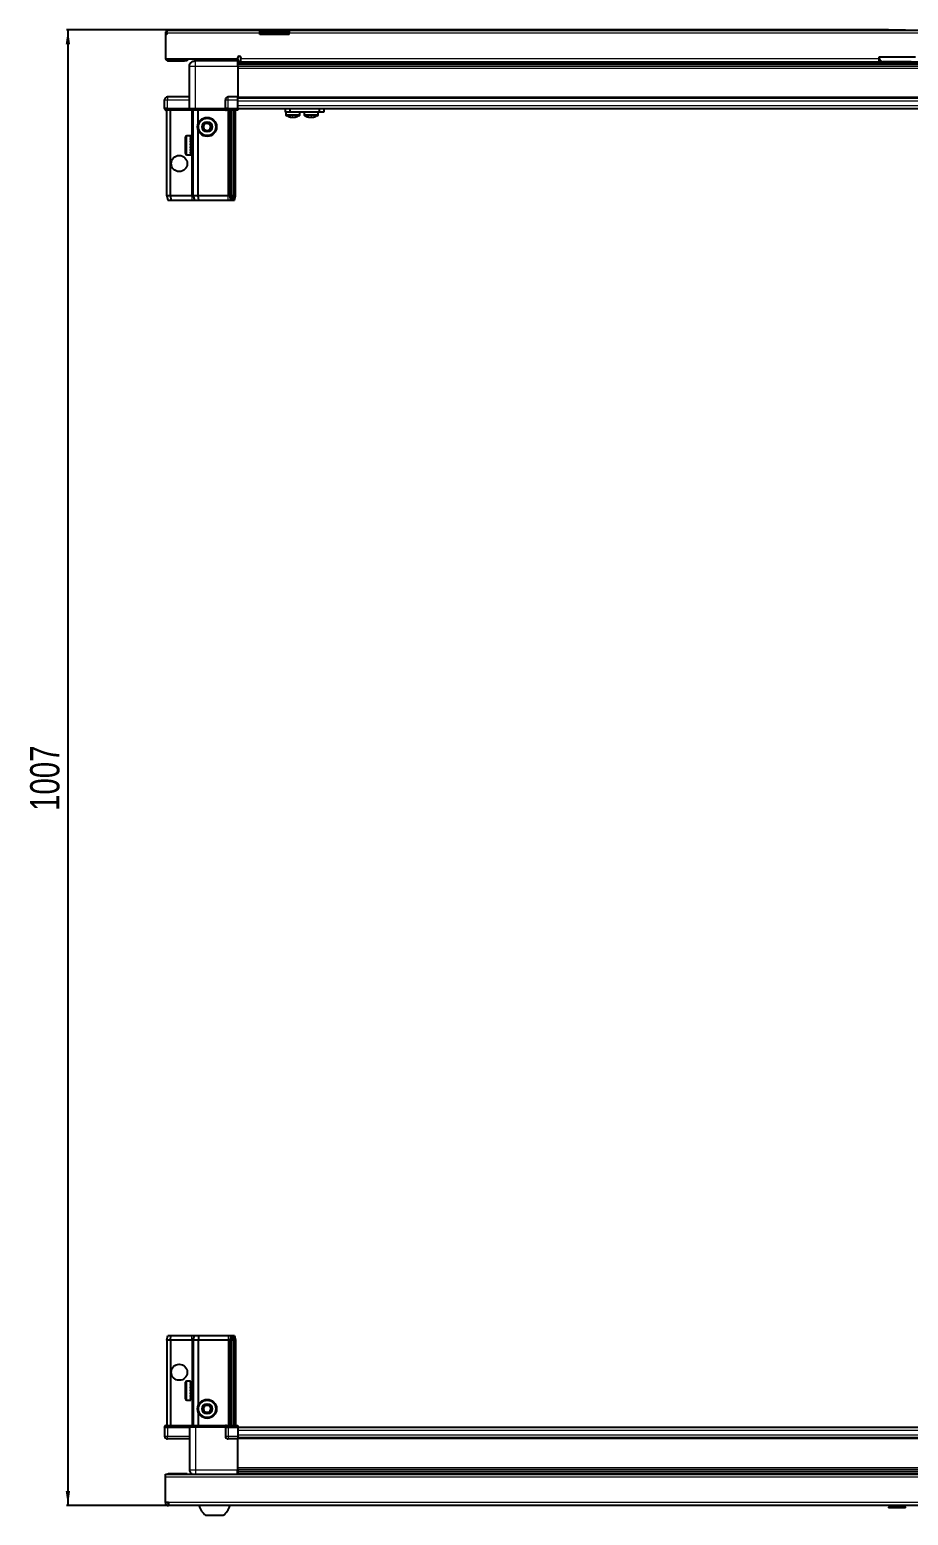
# Model space of a CAD drawing. Header units: millimetres. Extents: x 355 to 3897, y -219 to 1534.
# Drawn here: x 419 to 1019, y -219 to 795 of the extents above; entities that cross this region are included whole.
import ezdxf

# ---------------------------------------------------------------- set-up
doc = ezdxf.new("R2010")
doc.units = ezdxf.units.MM
doc.layers.add('FORMAT', color=7, linetype='Continuous')
doc.styles.add('SLDTEXTSTYLE0', font='TXT', dxfattribs={"width": 0.75})
doc.dimstyles.new('SLDDIMSTYLE0', dxfattribs={"dimtxt": 20, "dimasz": 10, "dimexe": 0, "dimexo": 0.0625, "dimgap": 5, "dimtad": 2, "dimdec": 1, "dimrnd": 1e-09, "dimzin": 12, "dimdsep": 46, "dimtxsty": 'SLDTEXTSTYLE0', "dimsah": 1, "dimcen": 0.09, "dimadec": 0, "dimazin": 3, "dimtfac": 1, "dimtofl": 0, "dimtmove": 0, "dimatfit": 3, "dimfxl": 0, "dimfrac": 2, "dimtolj": 1, "dimtzin": 12, "dimarcsym": 0})

# ---------------------------------------------------------------- blocks, each defined once
blk = doc.blocks.new('_D_8')
at = {"layer": 'FORMAT'}
for p, q in [((1005.6, 794.5), (444.4, 794.5)), ((445.4, 794.5), (445.4, -212.5)), ((514, -212.5), (444.4, -212.5))]:
    blk.add_line(p, q, dxfattribs=at)
for points in [[(445.4, 794.5), (443.9, 784.5), (446.9, 784.5)], [(445.4, -212.5), (446.9, -202.5), (443.9, -202.5)]]:
    blk.add_solid(points, dxfattribs=at)
at = {"layer": 'FORMAT', "insert": (419.6, 261.5), "char_height": 20, "attachment_point": 1, "rotation": 90, "style": 'SLDTEXTSTYLE0'}
blk.add_mtext('1007', dxfattribs=at)

msp = doc.modelspace()

# ---------------------------------------------------------------- linework, layer by layer
at = {"color": 7, "linetype": 'Continuous', "lineweight": 25}
for p, q in [((512.9, 792.11), (511.9, 792.11)), ((511.9, 792.11), (511.9, 791.21)), ((511.9, 791.21), (511.9, 774.71)), ((512.9, 791.21), (511.9, 791.21)), ((512.9, 792.11), (512.9, 791.21)), ((513.5, 794.21), (576.4, 794.21)), ((576.4, 792.11), (576.4, 794.21)), ((576.4, 794.21), (586.4, 794.21)), ((586.4, 792.71), (576.4, 792.71)), ((576.4, 791.21), (576.4, 792.11)), ((596.4, 791.21), (576.4, 791.21)), ((586.4, 794.21), (596.4, 794.21)), ((596.4, 792.71), (586.4, 792.71)), ((596.4, 794.21), (1426.4, 794.21)), ((596.4, 794.21), (596.4, 792.11)), ((596.4, 791.21), (596.4, 792.11)), ((1005.61, 794.51), (1005.61, 794.21)), ((1005.61, 794.51), (1017.18, 794.51)), ((1017.18, 794.21), (1017.18, 794.51)), ((511.9, 774.71), (561.4, 774.71)), ((514, 773.21), (524.9, 773.21)), ((526.9, 773.21), (524.9, 773.21)), ((526.9, 774.71), (526.9, 773.21)), ((532.15, 774.71), (532.15, 773.21)), ((561.4, 773.21), (532.4, 773.21)), ((558.65, 773.21), (558.65, 774.71)), ((561.4, 774.71), (561.4, 775.56)), ((561.4, 774.71), (561.4, 773.21)), ((561.4, 772.56), (585.27, 772.56)), ((1461.4, 770.77), (561.4, 770.77)), ((1461.4, 770.74), (561.4, 770.74)), ((563.4, 775.56), (563.4, 774.81)), ((563.4, 772.71), (563.4, 774.81)), ((563.4, 772.71), (998.9, 772.71)), ((579.9, 772.71), (579.9, 772.56)), ((580.06, 772.71), (580.06, 772.56)), ((580.26, 772.71), (580.26, 772.56)), ((580.82, 772.71), (580.82, 772.56)), ((581.23, 772.71), (581.23, 772.56)), ((582.12, 772.71), (582.12, 772.56)), ((582.7, 772.71), (582.7, 772.56)), ((583.84, 772.71), (583.84, 772.56)), ((584.54, 772.71), (584.54, 772.56)), ((585.27, 772.56), (585.81, 772.56)), ((585.81, 772.71), (585.81, 772.56)), ((585.81, 772.56), (585.82, 772.56)), ((585.82, 772.56), (586.55, 772.56)), ((586, 772.71), (586, 772.56)), ((586.5, 772.71), (586.5, 772.56)), ((586.55, 772.71), (586.55, 772.56)), ((586.55, 772.56), (587.52, 772.56)), ((586.55, 772.56), (586.55, 772.56)), ((587.52, 772.56), (1435.27, 772.56)), ((587.84, 772.71), (587.84, 772.56)), ((587.86, 772.71), (587.86, 772.56)), ((588.55, 772.71), (588.55, 772.56)), ((589.73, 772.71), (589.73, 772.56)), ((590.34, 772.71), (590.34, 772.56)), ((591.29, 772.71), (591.29, 772.56)), ((591.74, 772.71), (591.74, 772.56)), ((592.37, 772.71), (592.37, 772.56)), ((592.62, 772.71), (592.62, 772.56)), ((592.87, 772.71), (592.87, 772.56)), ((592.89, 772.71), (592.89, 772.56)), ((1023.9, 775.71), (998.9, 775.71)), ((998.9, 775.71), (998.9, 774.81)), ((998.9, 774.81), (998.9, 772.71)), ((1020.9, 772.71), (1001.9, 772.71)), ((528.4, 740.71), (528.4, 769.71)), ((561.4, 769.71), (561.4, 748.71)), ((511.4, 740.71), (511.4, 746.71)), ((511.4, 740.71), (511.4, 740.38)), ((511.4, 740.71), (511.4, 740.71)), ((511.4, 740.71), (511.4, 740.38)), ((513.4, 740.71), (511.4, 740.71)), ((511.4, 740.38), (511.9, 739.51)), ((511.4, 740.38), (511.9, 739.51)), ((528.4, 748.71), (513.4, 748.71)), ((513.4, 740.71), (528.2, 740.71)), ((528.2, 740.71), (528.4, 740.71)), ((528.4, 740.71), (528.4, 739.51)), ((528.4, 740.71), (532.4, 740.71)), ((532.4, 740.71), (552.7, 740.71)), ((552.7, 740.71), (552.9, 740.71)), ((552.9, 740.71), (552.9, 746.71)), ((552.9, 740.71), (552.9, 739.51)), ((554.9, 740.71), (552.9, 740.71)), ((552.9, 740.71), (554.9, 740.71)), ((561.4, 748.71), (554.9, 748.71)), ((554.9, 740.71), (561.4, 740.71)), ((554.9, 740.38), (561.4, 740.38)), ((561.4, 746.71), (561.4, 748.71)), ((561.4, 748.06), (1461.4, 748.06)), ((561.4, 740.71), (561.4, 746.71)), ((561.4, 740.86), (1461.4, 740.86)), ((561.4, 740.71), (561.4, 740.38)), ((561.4, 740.38), (561.4, 739.51)), ((593.85, 738.36), (593.85, 740.86)), ((596.85, 740.86), (596.85, 738.36)), ((617.05, 738.36), (617.05, 740.86)), ((620.05, 740.86), (620.05, 738.36)), ((511.9, 739.51), (513.4, 739.51)), ((512.9, 681.21), (512.9, 739.51)), ((528.2, 739.51), (513.4, 739.51)), ((515.4, 681.21), (515.4, 739.51)), ((528.4, 739.51), (528.2, 739.51)), ((532.4, 739.51), (528.4, 739.51)), ((530.9, 681.21), (530.9, 739.51)), ((552.7, 739.51), (532.4, 739.51)), ((534.4, 730.71), (534.4, 739.51)), ((552.9, 739.51), (552.7, 739.51)), ((552.9, 739.51), (553.57, 739.51)), ((561.4, 739.51), (553.57, 739.51)), ((555.9, 681.21), (555.9, 739.51)), ((556.9, 681.21), (556.9, 739.51)), ((558.4, 681.21), (558.4, 739.51)), ((559.9, 681.21), (559.9, 739.51)), ((596.85, 738.36), (593.85, 738.36)), ((594.2, 738.36), (594.2, 736.46)), ((617.05, 738.36), (596.85, 738.36)), ((603.7, 736.46), (603.7, 738.36)), ((606.65, 738.36), (606.65, 736.46)), ((606.7, 738.36), (606.7, 736.46)), ((616.2, 736.46), (616.2, 738.36)), ((620.05, 738.36), (617.05, 738.36)), ((525.7, 710.01), (525.7, 721.41)), ((529.4, 722.21), (526.5, 722.21)), ((528.9, 722.12), (529.4, 722.12)), ((528.9, 722.12), (528.9, 721.95)), ((528.9, 721.95), (529.4, 721.95)), ((528.9, 721.47), (529.4, 721.47)), ((528.9, 721.47), (528.9, 721.09)), ((528.9, 721.09), (529.4, 721.09)), ((528.9, 720.25), (529.4, 720.25)), ((528.9, 720.25), (528.9, 719.69)), ((528.9, 719.69), (529.4, 719.69)), ((529.4, 722.12), (529.4, 722.21)), ((529.4, 721.95), (529.4, 722.12)), ((529.4, 721.47), (529.4, 721.95)), ((529.4, 721.09), (529.4, 721.47)), ((529.4, 720.25), (529.4, 721.09)), ((529.4, 719.69), (529.4, 720.25)), ((529.5, 720.11), (529.4, 720.11)), ((529.4, 718.59), (529.4, 719.69)), ((529.5, 718.6), (529.5, 720.11)), ((530.38, 719.02), (529.9, 719.71)), ((529.9, 711.71), (529.9, 719.71)), ((530.86, 719.71), (530.38, 719.02)), ((530.9, 719.71), (530.86, 719.71)), ((530.86, 711.71), (530.86, 719.71)), ((534.4, 681.21), (534.4, 725.71)), ((528.9, 718.59), (529.4, 718.59)), ((528.9, 718.59), (528.9, 717.91)), ((528.9, 717.91), (529.4, 717.91)), ((528.9, 716.65), (529.4, 716.65)), ((528.9, 716.65), (528.9, 715.91)), ((528.9, 716.35), (529.4, 716.35)), ((528.9, 715.91), (529.4, 715.91)), ((528.9, 714.61), (529.4, 714.61)), ((528.9, 714.61), (528.9, 713.89)), ((528.9, 714.48), (529.4, 714.48)), ((528.9, 713.89), (529.4, 713.89)), ((528.9, 712.69), (529.4, 712.69)), ((528.9, 712.69), (528.9, 712.06)), ((528.9, 712.06), (529.4, 712.06)), ((528.9, 711.06), (529.4, 711.06)), ((528.9, 711.06), (528.9, 710.57)), ((528.9, 710.57), (529.4, 710.57)), ((528.9, 709.88), (529.4, 709.88)), ((528.9, 709.88), (528.9, 709.6)), ((528.9, 709.6), (529.4, 709.6)), ((529.4, 717.91), (529.4, 718.59)), ((529.4, 716.65), (529.4, 717.91)), ((529.4, 716.35), (529.4, 716.65)), ((529.4, 714.61), (529.4, 715.91)), ((529.4, 713.89), (529.4, 714.48)), ((529.4, 712.69), (529.4, 713.89)), ((529.4, 712.06), (529.4, 712.69)), ((529.4, 711.06), (529.4, 712.06)), ((529.4, 711.31), (529.5, 711.31)), ((529.4, 710.57), (529.4, 711.06)), ((529.4, 709.88), (529.4, 710.57)), ((529.4, 709.6), (529.4, 709.88)), ((529.4, 709.28), (529.4, 709.6)), ((529.5, 711.31), (529.5, 718.6)), ((529.9, 711.71), (530.38, 712.4)), ((530.38, 712.4), (530.38, 719.02)), ((530.38, 712.4), (530.86, 711.71)), ((530.86, 711.71), (530.9, 711.71)), ((526.5, 709.21), (529.4, 709.21)), ((528.9, 709.28), (529.4, 709.28)), ((528.9, 709.28), (528.9, 709.22)), ((528.9, 709.22), (529.4, 709.22)), ((529.4, 709.22), (529.4, 709.28)), ((529.4, 709.21), (529.4, 709.22)), ((515.4, 681.21), (512.9, 681.21)), ((512.9, 681.21), (513.7, 678.21)), ((529.9, 681.21), (515.4, 681.21)), ((515.4, 681.21), (515.55, 678.21)), ((530.9, 681.21), (529.9, 681.21)), ((534.4, 681.21), (530.9, 681.21)), ((530.9, 681.21), (531.7, 678.21)), ((554.9, 681.21), (534.4, 681.21)), ((534.73, 678.21), (534.4, 681.21)), ((555.9, 681.21), (554.9, 681.21)), ((556.9, 681.21), (555.9, 681.21)), ((556.7, 678.21), (555.9, 681.21)), ((558.4, 681.21), (556.9, 681.21)), ((557.44, 678.21), (556.9, 681.21)), ((557.94, 678.21), (558.4, 681.21)), ((559.9, 681.21), (558.4, 681.21)), ((559.09, 678.21), (559.9, 681.21)), ((513.7, 678.21), (515.55, 678.21)), ((515.55, 678.21), (529.9, 678.21)), ((529.9, 678.21), (531.7, 678.21)), ((531.7, 678.21), (534.73, 678.21)), ((534.73, 678.21), (554.9, 678.21)), ((554.9, 678.21), (556.7, 678.21)), ((556.7, 678.21), (557.44, 678.21)), ((557.44, 678.21), (557.94, 678.21)), ((557.94, 678.21), (559.09, 678.21)), ((512.9, -99.49), (513.7, -96.49)), ((515.4, -99.49), (512.9, -99.49)), ((512.9, -99.49), (512.9, -157.79)), ((513.7, -96.49), (515.55, -96.49)), ((515.4, -99.49), (515.55, -96.49)), ((515.4, -99.49), (515.4, -157.79)), ((529.9, -99.49), (515.4, -99.49)), ((515.55, -96.49), (529.9, -96.49)), ((529.9, -96.49), (531.7, -96.49)), ((530.9, -99.49), (529.9, -99.49)), ((530.9, -99.49), (531.7, -96.49)), ((534.4, -99.49), (530.9, -99.49)), ((530.9, -99.49), (530.9, -157.79)), ((531.7, -96.49), (534.73, -96.49)), ((534.73, -96.49), (534.4, -99.49)), ((554.9, -99.49), (534.4, -99.49)), ((534.4, -99.49), (534.4, -143.99)), ((534.73, -96.49), (554.9, -96.49)), ((554.9, -96.49), (556.7, -96.49)), ((555.9, -99.49), (554.9, -99.49)), ((556.7, -96.49), (555.9, -99.49)), ((555.9, -99.49), (555.9, -157.79)), ((556.9, -99.49), (555.9, -99.49)), ((556.7, -96.49), (557.44, -96.49)), ((557.44, -96.49), (556.9, -99.49)), ((556.9, -99.49), (556.9, -157.79)), ((558.4, -99.49), (556.9, -99.49)), ((557.44, -96.49), (557.94, -96.49)), ((557.94, -96.49), (559.09, -96.49)), ((557.94, -96.49), (558.4, -99.49)), ((558.4, -99.49), (558.4, -157.79)), ((559.9, -99.49), (558.4, -99.49)), ((559.09, -96.49), (559.9, -99.49)), ((559.9, -99.49), (559.9, -157.79)), ((525.7, -139.69), (525.7, -128.29)), ((528.9, -127.49), (526.5, -127.49)), ((528.9, -127.49), (528.9, -127.49)), ((528.9, -127.49), (529.4, -127.49)), ((528.9, -127.68), (529.4, -127.68)), ((528.9, -127.68), (528.9, -127.9)), ((528.9, -127.9), (529.4, -127.9)), ((528.9, -128.47), (529.4, -128.47)), ((528.9, -128.47), (528.9, -128.9)), ((528.9, -128.9), (529.4, -128.9)), ((528.9, -129.81), (529.4, -129.81)), ((528.9, -129.81), (528.9, -130.4)), ((528.9, -130.4), (529.4, -130.4)), ((528.9, -131.55), (529.4, -131.55)), ((528.9, -131.55), (528.9, -132.25)), ((529.4, -127.68), (529.4, -127.49)), ((529.4, -127.9), (529.4, -127.68)), ((529.4, -128.47), (529.4, -127.9)), ((529.4, -128.9), (529.4, -128.47)), ((529.4, -129.81), (529.4, -128.9)), ((529.5, -129.59), (529.4, -129.59)), ((529.4, -130.4), (529.4, -129.81)), ((529.4, -131.55), (529.4, -130.4)), ((529.4, -132.25), (529.4, -131.55)), ((529.5, -138.39), (529.5, -129.59)), ((530.38, -130.68), (529.9, -129.99)), ((529.9, -137.99), (529.9, -129.99)), ((530.86, -129.99), (530.38, -130.68)), ((530.38, -137.3), (530.38, -130.68)), ((530.9, -129.99), (530.86, -129.99)), ((530.86, -137.99), (530.86, -129.99)), ((526.5, -140.49), (528.9, -140.49)), ((528.9, -132.25), (529.4, -132.25)), ((528.9, -133.53), (529.4, -133.53)), ((528.9, -133.53), (528.9, -134.27)), ((528.9, -133.68), (529.4, -133.68)), ((528.9, -134.18), (529.4, -134.18)), ((528.9, -134.27), (529.4, -134.27)), ((528.9, -135.56), (529.4, -135.56)), ((528.9, -135.56), (528.9, -136.26)), ((528.9, -136.26), (529.4, -136.26)), ((528.9, -137.43), (529.4, -137.43)), ((528.9, -137.43), (528.9, -138.03)), ((528.9, -138.03), (529.4, -138.03)), ((528.9, -138.97), (529.4, -138.97)), ((528.9, -138.97), (528.9, -139.41)), ((528.9, -139.41), (529.4, -139.41)), ((528.9, -140.01), (529.4, -140.01)), ((528.9, -140.01), (528.9, -140.25)), ((528.9, -140.25), (529.4, -140.25)), ((528.9, -140.47), (529.4, -140.47)), ((528.9, -140.47), (528.9, -140.49)), ((528.9, -140.48), (529.4, -140.48)), ((529.4, -133.53), (529.4, -132.25)), ((529.4, -133.68), (529.4, -133.53)), ((529.4, -134.27), (529.4, -134.18)), ((529.4, -135.56), (529.4, -134.27)), ((529.4, -136.26), (529.4, -135.56)), ((529.4, -137.43), (529.4, -136.26)), ((529.4, -138.03), (529.4, -137.43)), ((529.4, -138.97), (529.4, -138.03)), ((529.4, -138.39), (529.5, -138.39)), ((529.4, -139.41), (529.4, -138.97)), ((529.4, -140.01), (529.4, -139.41)), ((529.4, -140.25), (529.4, -140.01)), ((529.4, -140.47), (529.4, -140.25)), ((529.4, -140.48), (529.4, -140.47)), ((529.9, -137.99), (530.38, -137.3)), ((530.38, -137.3), (530.86, -137.99)), ((530.86, -137.99), (530.9, -137.99)), ((534.4, -148.99), (534.4, -157.79)), ((511.9, -157.79), (511.4, -158.65)), ((511.4, -158.99), (511.4, -158.65)), ((511.4, -158.99), (513.4, -158.99)), ((511.4, -158.99), (511.4, -164.99)), ((513.4, -157.79), (511.9, -157.79)), ((513.4, -157.79), (528.2, -157.79)), ((528.2, -158.99), (513.4, -158.99)), ((513.4, -158.99), (528.2, -158.99)), ((528.2, -157.79), (528.4, -157.79)), ((528.4, -158.99), (528.2, -158.99)), ((528.4, -158.99), (528.4, -157.79)), ((528.4, -157.79), (532.4, -157.79)), ((532.4, -158.99), (528.4, -158.99)), ((528.4, -158.99), (528.4, -187.99)), ((532.4, -157.79), (552.7, -157.79)), ((552.7, -158.99), (532.4, -158.99)), ((552.7, -157.79), (552.9, -157.79)), ((552.9, -158.99), (552.7, -158.99)), ((552.9, -158.99), (552.9, -157.79)), ((553.57, -157.79), (552.9, -157.79)), ((552.9, -158.99), (554.9, -158.99)), ((552.9, -158.99), (552.9, -164.99)), ((553.57, -157.79), (561.4, -157.79)), ((561.4, -158.65), (554.9, -158.65)), ((561.4, -158.99), (554.9, -158.99)), ((554.9, -158.99), (561.4, -158.99)), ((561.4, -157.79), (561.4, -158.65)), ((561.4, -158.65), (561.4, -158.65)), ((561.4, -158.99), (561.4, -158.65)), ((561.4, -158.99), (561.4, -158.99)), ((561.4, -158.99), (561.4, -164.99)), ((1461.4, -159.14), (561.4, -159.14)), ((528.4, -166.99), (513.4, -166.99)), ((561.4, -166.99), (554.9, -166.99)), ((561.4, -164.99), (561.4, -166.99)), ((1461.4, -166.34), (561.4, -166.34)), ((561.4, -187.99), (561.4, -166.99)), ((511.9, -190.99), (1510.9, -190.99)), ((511.9, -193.09), (511.9, -190.99)), ((526.9, -190.89), (514, -190.89)), ((526.9, -190.89), (526.9, -190.99)), ((561.25, -190.99), (561.25, -187.99)), ((561.4, -189.01), (1461.4, -189.01)), ((561.4, -189.04), (1461.4, -189.04)), ((585.27, -190.84), (561.4, -190.84)), ((579.9, -190.99), (579.9, -190.84)), ((579.93, -190.99), (579.93, -190.84)), ((580.2, -190.99), (580.2, -190.84)), ((580.47, -190.99), (580.47, -190.84)), ((581.12, -190.99), (581.12, -190.84)), ((581.58, -190.99), (581.58, -190.84)), ((582.55, -190.99), (582.55, -190.84)), ((583.17, -190.99), (583.17, -190.84)), ((584.35, -190.99), (584.35, -190.84)), ((585.01, -190.99), (585.01, -190.84)), ((585.07, -190.99), (585.07, -190.84)), ((586.36, -190.84), (585.27, -190.84)), ((586.36, -190.99), (586.36, -190.84)), ((586.36, -190.84), (586.36, -190.84)), ((587.09, -190.84), (586.36, -190.84)), ((586.37, -190.99), (586.37, -190.84)), ((586.87, -190.99), (586.87, -190.84)), ((587.1, -190.84), (587.09, -190.84)), ((587.1, -190.99), (587.1, -190.84)), ((587.52, -190.84), (587.1, -190.84)), ((1435.27, -190.84), (587.52, -190.84)), ((588.37, -190.99), (588.37, -190.84)), ((589.06, -190.99), (589.06, -190.84)), ((590.19, -190.99), (590.19, -190.84)), ((590.76, -190.99), (590.76, -190.84)), ((591.63, -190.99), (591.63, -190.84)), ((592.04, -190.99), (592.04, -190.84)), ((592.57, -190.99), (592.57, -190.84)), ((592.76, -190.99), (592.76, -190.84)), ((592.9, -190.99), (592.9, -190.84)), ((511.9, -210.39), (511.9, -193.09)), ((514, -210.39), (511.9, -210.39)), ((514, -210.39), (514, -212.49)), ((1508.8, -212.49), (514, -212.49)), ((1006.6, -212.49), (1005.61, -213.47)), ((1017.18, -213.47), (1016.2, -212.49)), ((539.4, -219.09), (551.4, -219.09)), ((1005.61, -213.47), (1005.61, -213.99)), ((1017.18, -213.47), (1005.61, -213.47)), ((1017.18, -213.99), (1005.61, -213.99)), ((1017.18, -213.99), (1017.18, -213.47))]:
    msp.add_line(p, q, dxfattribs=at)
at = {"color": 8, "linetype": 'Continuous', "lineweight": 18}
for p, q in [((576.4, 792.11), (512.9, 792.11)), ((586.4, 792.71), (586.4, 794.21)), ((1426.4, 792.11), (596.4, 792.11)), ((514, 774.71), (514, 773.21)), ((524.9, 773.21), (524.9, 774.71)), ((561.4, 773.21), (563.4, 773.21)), ((1461.4, 771.98), (561.4, 771.98)), ((563.4, 774.81), (998.9, 774.81)), ((998.9, 773.21), (1000.24, 773.21)), ((532.4, 769.71), (561.4, 769.71)), ((532.4, 740.71), (532.4, 769.71)), ((561.4, 769.53), (1461.4, 769.53)), ((1461.4, 768.12), (561.4, 768.12)), ((511.4, 746.71), (513.4, 746.71)), ((513.4, 748.71), (513.4, 746.71)), ((513.4, 746.71), (528.4, 746.71)), ((513.4, 740.71), (513.4, 746.71)), ((513.4, 740.71), (513.4, 739.51)), ((528.2, 739.51), (528.2, 740.71)), ((532.4, 740.71), (532.4, 739.51)), ((552.7, 739.51), (552.7, 740.71)), ((552.9, 746.71), (554.9, 746.71)), ((554.9, 746.71), (554.9, 748.71)), ((554.9, 746.71), (561.4, 746.71)), ((554.9, 740.71), (554.9, 746.71)), ((554.9, 740.71), (554.9, 740.38)), ((561.4, 748.71), (1461.4, 748.71)), ((561.4, 746.06), (1461.4, 746.06)), ((561.4, 742.86), (1461.4, 742.86)), ((529.9, 719.71), (529.9, 739.51)), ((554.9, 681.21), (554.9, 739.51)), ((603.7, 736.46), (594.2, 736.46)), ((603.5, 736.09), (594.39, 736.09)), ((606.7, 736.46), (606.65, 736.46)), ((616.2, 736.46), (606.7, 736.46)), ((606.89, 736.09), (606.84, 736.09)), ((616, 736.09), (606.89, 736.09)), ((526.5, 709.21), (526.5, 722.21)), ((529.9, 681.21), (529.9, 711.71)), ((529.9, 681.21), (529.9, 678.21)), ((554.9, 678.21), (554.9, 681.21)), ((529.9, -99.49), (529.9, -96.49)), ((529.9, -99.49), (529.9, -129.99)), ((554.9, -96.49), (554.9, -99.49)), ((554.9, -99.49), (554.9, -157.79)), ((526.5, -140.49), (526.5, -127.49)), ((529.9, -137.99), (529.9, -157.79)), ((513.4, -158.99), (513.4, -157.79)), ((513.4, -158.99), (513.4, -164.99)), ((528.2, -158.99), (528.2, -157.79)), ((532.4, -158.99), (532.4, -157.79)), ((532.4, -158.99), (532.4, -187.99)), ((552.7, -158.99), (552.7, -157.79)), ((554.9, -158.99), (554.9, -158.65)), ((554.9, -158.99), (554.9, -164.99)), ((561.4, -158.99), (561.4, -158.65)), ((1461.4, -161.14), (561.4, -161.14)), ((511.4, -164.99), (513.4, -164.99)), ((513.4, -164.99), (528.4, -164.99)), ((513.4, -166.99), (513.4, -164.99)), ((552.9, -164.99), (554.9, -164.99)), ((554.9, -164.99), (561.4, -164.99)), ((554.9, -164.99), (554.9, -166.99)), ((1461.4, -164.34), (561.4, -164.34)), ((1461.4, -166.99), (561.4, -166.99)), ((514, -190.99), (514, -190.89)), ((532.4, -187.99), (561.4, -187.99)), ((561.4, -186.39), (1461.4, -186.39)), ((1461.4, -187.8), (561.4, -187.8)), ((561.4, -190.25), (1461.4, -190.25)), ((1510.9, -193.09), (511.9, -193.09)), ((1508.8, -210.39), (514, -210.39))]:
    msp.add_line(p, q, dxfattribs=at)
at = {"color": 7, "linetype": 'Continuous', "lineweight": 25, "flags": 128}
msp.add_lwpolyline([(514, -190.89), (513.59, -190.93), (513.36, -190.99)], dxfattribs=at)
at = {"color": 7, "linetype": 'Continuous', "lineweight": 25}
for centre, radius in [((540.4, 728.21), 6.5), ((540.4, 728.21), 3.46), ((521.4, 703.21), 5.5), ((521.4, -121.49), 5.5), ((540.4, -146.49), 6.5), ((540.4, -146.49), 3.46)]:
    msp.add_circle(centre, radius, dxfattribs=at)
at = {"color": 8, "linetype": 'Continuous', "lineweight": 18}
for centre in [(540.4, 728.21), (540.4, -146.49)]:
    msp.add_circle(centre, 5.7, dxfattribs=at)
at = {"color": 7, "linetype": 'Continuous', "lineweight": 25}
for centre, radius, start, end in [((514, 775.31), 2.1, 196.60155, 270), ((562.4, 775.56), 1, 0, 180), ((1001.9, 775.71), 3, 180, 270), ((513.4, 746.71), 2, 90, 180), ((554.9, 746.71), 2, 90, 180), ((540.4, 728.21), 2.5, 134.92207, 194.92207), ((540.4, 728.21), 2.5, 74.92207, 134.92207), ((540.4, 728.21), 2.5, 14.92207, 74.92207), ((594.65, 736.46), 0.45, 180, 235.28209), ((598.95, 742.66), 8, 235.28209, 258.9392), ((598.95, 742.66), 8, 281.00757, 304.71791), ((603.25, 736.46), 0.45, 304.71791, 0), ((607.1, 736.46), 0.45, 180, 235.28209), ((607.15, 736.46), 0.45, 180, 235.28209), ((611.4, 742.66), 8, 235.28209, 256.54113), ((611.45, 742.66), 8, 235.28209, 259.06255), ((611.45, 742.66), 8, 280.87532, 304.71791), ((615.75, 736.46), 0.45, 304.71791, 0), ((526.5, 721.41), 0.8, 90, 180), ((529.9, 720.11), 0.4, 180, 270), ((540.4, 728.21), 2.5, 194.92207, 254.92207), ((540.4, 728.21), 2.5, 254.92207, 314.92207), ((540.4, 728.21), 2.5, 314.92207, 14.92207), ((526.5, 710.01), 0.8, 180, 270), ((529.9, 711.31), 0.4, 90, 180), ((526.5, -128.29), 0.8, 90, 180), ((529.9, -129.59), 0.4, 180, 270), ((526.5, -139.69), 0.8, 180, 270), ((529.9, -138.39), 0.4, 90, 180), ((540.4, -146.49), 2.5, 147.37605, 207.37605), ((540.4, -146.49), 2.5, 207.37605, 267.37605), ((540.4, -146.49), 2.5, 87.37605, 147.37605), ((540.4, -146.49), 2.5, 267.37605, 327.37605), ((540.4, -146.49), 2.5, 27.37605, 87.37605), ((540.4, -146.49), 2.5, 327.37605, 27.37605), ((513.4, -164.99), 2, 180, 270), ((554.9, -164.99), 2, 180, 270), ((514, -210.39), 2.1, 180, 270), ((514, -210.39), 0.6, 180, 270), ((546.42, -209.46), 11.91, 194.70035, 233.8734), ((544.37, -209.46), 11.91, 306.1266, 345.29965)]:
    msp.add_arc(centre, radius, start, end, dxfattribs=at)
for centre, start_param, end_param in [((554.9, 736.92), 0, 0.7227342), ((554.9, -155.19), 2.4188584, 3.1415927)]:
    msp.add_ellipse(centre, major_axis=(0, 3.46), ratio=0.5773503, start_param=start_param, end_param=end_param, dxfattribs=at)
for points, knots in [([(513.5, 794.12), (513.41, 794.11), (513.09, 794.06), (512.61, 793.73), (512.14, 793.19), (511.92, 792.6), (511.9, 792.24), (511.9, 792.11)], [0, 0, 0, 0, 0.0892624, 0.3475085, 0.6057515, 0.8639944, 1, 1, 1, 1]), ([(512.9, 792.11), (512.94, 792.37), (513.03, 792.86), (513.17, 793.5), (513.3, 793.97), (513.41, 794.19), (513.47, 794.21), (513.5, 794.21)], [0, 0, 0, 0, 0.2302553, 0.4485219, 0.6667858, 0.8850496, 1, 1, 1, 1]), ([(528.4, 769.71), (528.44, 770.15), (528.51, 770.83), (528.95, 771.65), (529.4, 772.21), (529.96, 772.66), (530.78, 773.09), (531.46, 773.17), (531.9, 773.21)], [0, 0, 0, 0, 0.23945684, 0.36836066, 0.5, 0.63163934, 0.76054316, 1, 1, 1, 1]), ([(532.4, 773.21), (532.33, 773.21), (532.2, 773.21), (532.03, 773.21), (531.92, 773.21), (531.9, 773.21), (531.9, 773.21)], [0, 0, 0, 0, 0.2493943, 0.5003335, 0.7501667, 1, 1, 1, 1]), ([(561.4, 769.71), (561.4, 770.11), (561.4, 770.89), (561.4, 771.94), (561.4, 772.73), (561.4, 773.15), (561.4, 773.2), (561.4, 773.21)], [0, 0, 0, 0, 0.2146939, 0.4293877, 0.6440816, 0.8587754, 1, 1, 1, 1]), ([(537.61, 728.96), (537.97, 729.33), (538.66, 730.01), (539.34, 730.69), (539.65, 731)], [0, 0, 0, 0, 0.53468586, 1, 1, 1, 1]), ([(539.65, 731), (540.15, 730.87), (541.08, 730.62), (542.01, 730.37), (542.44, 730.25)], [0, 0, 0, 0, 0.5346859, 1, 1, 1, 1]), ([(542.44, 730.25), (542.47, 730.13), (542.63, 729.55), (542.88, 728.59), (543.09, 727.8), (543.18, 727.46)], [0, 0, 0, 0, 0.1331247, 0.6370994, 1, 1, 1, 1]), ([(597.45, 734.81), (597.45, 734.81), (597.45, 734.8), (597.31, 734.84), (597.13, 734.89), (596.98, 734.94), (596.91, 734.97), (596.89, 734.98), (596.89, 734.99), (596.91, 734.99), (596.93, 734.98), (597, 734.97), (597.29, 734.9), (597.67, 734.83), (598.08, 734.8), (598.36, 734.82), (598.51, 734.89), (598.61, 734.96), (598.69, 734.98), (598.71, 734.99), (598.73, 734.99), (598.76, 734.99), (598.79, 734.98), (598.9, 734.95), (599.05, 734.88), (599.28, 734.82), (599.57, 734.8), (599.92, 734.82), (600.22, 734.87), (600.47, 734.92), (600.58, 734.95), (600.66, 734.97), (600.72, 734.98), (600.76, 734.98), (600.77, 734.99), (600.78, 734.99), (600.78, 734.99)], [0, 0, 0, 0, 0.0260981, 0.0798373, 0.1372046, 0.1783571, 0.1990393, 0.2033396, 0.2076895, 0.2107229, 0.2145438, 0.2214795, 0.2486016, 0.3557772, 0.404897, 0.4544227, 0.54605, 0.5914038, 0.5971187, 0.6013251, 0.6043817, 0.6074438, 0.6119905, 0.6242286, 0.6785193, 0.7597502, 0.8043048, 0.8490258, 0.923625, 0.9513598, 0.9687075, 0.9799959, 0.9911421, 0.9954732, 0.998845, 1, 1, 1, 1]), ([(600.78, 734.99), (600.78, 734.99), (600.79, 734.99), (600.79, 734.98), (600.75, 734.94), (600.61, 734.88), (600.47, 734.82), (600.42, 734.8), (600.46, 734.81), (600.48, 734.81)], [0, 0, 0, 0, 0.0151829, 0.0365363, 0.0956997, 0.3601423, 0.6752387, 0.8745348, 1, 1, 1, 1]), ([(609.93, 734.81), (609.94, 734.81), (609.96, 734.81), (609.81, 734.85), (609.65, 734.92), (609.54, 734.97), (609.53, 734.98), (609.54, 734.99), (609.55, 734.99), (609.58, 734.98), (609.67, 734.96), (610.01, 734.89), (610.43, 734.81), (610.86, 734.8), (611.08, 734.83), (611.25, 734.89), (611.37, 734.94), (611.45, 734.97), (611.5, 734.98), (611.53, 734.99), (611.55, 734.99), (611.58, 734.98), (611.63, 734.97), (611.77, 734.9), (611.92, 734.83), (612.23, 734.8), (612.61, 734.82), (613, 734.89), (613.3, 734.96), (613.4, 734.98), (613.43, 734.99), (613.44, 734.99), (613.45, 734.99), (613.44, 734.98), (613.39, 734.95), (613.21, 734.88), (613.01, 734.82), (612.97, 734.81), (612.96, 734.81)], [0, 0, 0, 0, 0.0283629, 0.0806823, 0.1383562, 0.1672924, 0.1709175, 0.1737955, 0.1766977, 0.1800498, 0.1863992, 0.2130773, 0.319019, 0.3539804, 0.3992833, 0.4476446, 0.4823368, 0.4997721, 0.5033973, 0.5070643, 0.5096216, 0.5128427, 0.5186896, 0.5415539, 0.6319042, 0.6733129, 0.7150637, 0.7923067, 0.8305407, 0.8353583, 0.8389044, 0.8414812, 0.8440625, 0.8478955, 0.8582124, 0.9039802, 0.9724588, 1, 1, 1, 1]), ([(538.35, 726.18), (538.26, 726.51), (538.05, 727.3), (537.79, 728.27), (537.64, 728.84), (537.61, 728.96)], [0, 0, 0, 0, 0.36290056, 0.86687533, 1, 1, 1, 1]), ([(541.14, 725.42), (540.64, 725.56), (539.71, 725.81), (538.78, 726.06), (538.35, 726.18)], [0, 0, 0, 0, 0.5346859, 1, 1, 1, 1]), ([(543.18, 727.46), (542.82, 727.1), (542.14, 726.42), (541.46, 725.74), (541.14, 725.42)], [0, 0, 0, 0, 0.5346859, 1, 1, 1, 1]), ([(537.51, -146.35), (537.79, -145.92), (538.31, -145.11), (538.83, -144.3), (539.07, -143.92)], [0, 0, 0, 0, 0.5346859, 1, 1, 1, 1]), ([(538.84, -148.92), (538.78, -148.81), (538.51, -148.28), (538.05, -147.39), (537.67, -146.66), (537.51, -146.35)], [0, 0, 0, 0, 0.1331247, 0.6370994, 1, 1, 1, 1]), ([(541.72, -149.05), (541.21, -149.03), (540.24, -148.98), (539.29, -148.94), (538.84, -148.92)], [0, 0, 0, 0, 0.5346859, 1, 1, 1, 1]), ([(539.07, -143.92), (539.58, -143.95), (540.55, -143.99), (541.51, -144.03), (541.95, -144.06)], [0, 0, 0, 0, 0.5346859, 1, 1, 1, 1]), ([(543.28, -146.62), (543, -147.05), (542.48, -147.87), (541.96, -148.67), (541.72, -149.05)], [0, 0, 0, 0, 0.5346859, 1, 1, 1, 1]), ([(541.95, -144.06), (542.11, -144.36), (542.49, -145.09), (542.95, -145.98), (543.22, -146.51), (543.28, -146.62)], [0, 0, 0, 0, 0.3629006, 0.8668753, 1, 1, 1, 1]), ([(528.4, -187.99), (528.44, -188.43), (528.51, -189.1), (528.95, -189.92), (529.41, -190.47), (529.81, -190.83), (530.07, -190.96), (530.12, -190.99)], [0, 0, 0, 0, 0.3630185, 0.5584377, 0.7580039, 0.9575702, 1, 1, 1, 1]), ([(561.4, -187.99), (561.4, -188.38), (561.4, -189.17), (561.4, -190.19), (561.4, -190.82), (561.4, -190.98), (561.4, -190.99)], [0, 0, 0, 0, 0.3255201, 0.6510403, 0.9765604, 1, 1, 1, 1])]:
    msp.add_open_spline(points, degree=3, knots=knots, dxfattribs=at)
at = {"color": 8, "linetype": 'Continuous', "lineweight": 18}
for points, knots in [([(532.4, 769.71), (532.4, 770.15), (532.4, 770.83), (532.4, 771.65), (532.4, 772.21), (532.4, 772.66), (532.4, 773.09), (532.4, 773.17), (532.4, 773.21)], [0, 0, 0, 0, 0.2394568, 0.3683607, 0.5, 0.6316393, 0.7605432, 1, 1, 1, 1]), ([(532.4, -187.99), (532.4, -188.43), (532.4, -189.1), (532.4, -189.92), (532.4, -190.47), (532.4, -190.83), (532.4, -190.96), (532.4, -190.99)], [0, 0, 0, 0, 0.3630185, 0.5584377, 0.7580039, 0.9575702, 1, 1, 1, 1])]:
    msp.add_open_spline(points, degree=3, knots=knots, dxfattribs=at)
for points in [[(528.4, 769.71), (528.46, 769.71), (528.58, 769.71), (529.5, 769.71), (530.82, 769.71), (531.87, 769.71), (532.4, 769.71)], [(528.4, -187.99), (528.46, -187.99), (528.58, -187.99), (529.5, -187.99), (530.82, -187.99), (531.87, -187.99), (532.4, -187.99)]]:
    msp.add_open_spline(points, degree=3, dxfattribs=at)

# ---------------------------------------------------------------- dimensions: what is measured, and where the dimension line sits
at = {"layer": 'FORMAT'}
dim = msp.add_linear_dim(base=(445.4, -212.49), p1=(1005.61, 794.51), p2=(514, -212.49), angle=90, dimstyle='SLDDIMSTYLE0', dxfattribs=at)
dim.commit()
dim.dimension.update_dxf_attribs({"geometry": '_D_8', "text_midpoint": (445.4, 291.01), "dimtype": 160})

doc.saveas('drawing.dxf')
